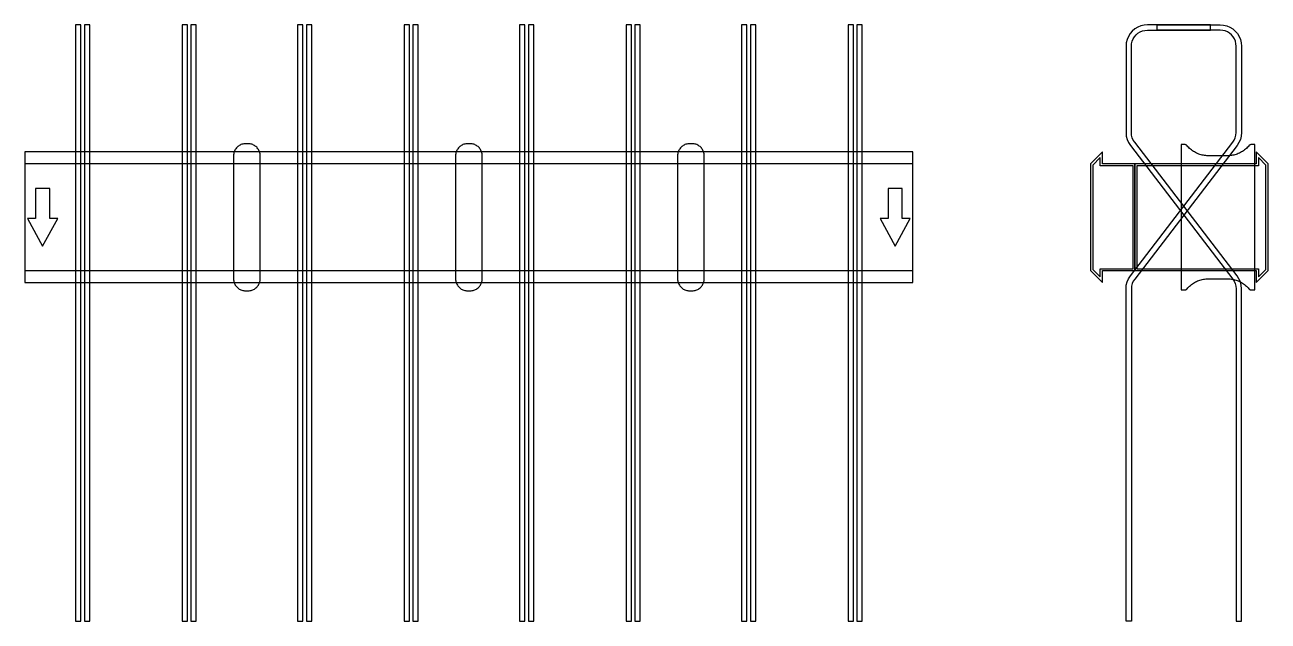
# Model space of a CAD drawing. Extents: x 0 to 1400, y -455 to 217.
import ezdxf

# ---------------------------------------------------------------- set-up
doc = ezdxf.new("R2010")
doc.units = 0
doc.layers.add('Halfen', color=7, linetype='CONTINUOUS')

msp = doc.modelspace()

# ---------------------------------------------------------------- linework, layer by layer
at = {"layer": 'Halfen', "color": 7}
for points in [[(63, -454.728), (63, 216.629), (57, 216.629), (57, -454.728)], [(73, -454.728), (73, 216.629), (67, 216.629), (67, -454.728)], [(183, -454.728), (183, 216.629), (177, 216.629), (177, -454.728)], [(193, -454.728), (193, 216.629), (187, 216.629), (187, -454.728)], [(313, -454.728), (313, 216.629), (307, 216.629), (307, -454.728)], [(323, -454.728), (323, 216.629), (317, 216.629), (317, -454.728)], [(433, -454.728), (433, 216.629), (427, 216.629), (427, -454.728)], [(443, -454.728), (443, 216.629), (437, 216.629), (437, -454.728)], [(563, -454.728), (563, 216.629), (557, 216.629), (557, -454.728)], [(573, -454.728), (573, 216.629), (567, 216.629), (567, -454.728)], [(683, -454.728), (683, 216.629), (677, 216.629), (677, -454.728)], [(693, -454.728), (693, 216.629), (687, 216.629), (687, -454.728)], [(813, -454.728), (813, 216.629), (807, 216.629), (807, -454.728)], [(823, -454.728), (823, 216.629), (817, 216.629), (817, -454.728)], [(933, -454.728), (933, 216.629), (927, 216.629), (927, -454.728)], [(943, -454.728), (943, 216.629), (937, 216.629), (937, -454.728)], [(1370, -454.728), (1370, -80.478), (1369.679, -76.568), (1368.726, -72.763), (1367.166, -69.164), (1365.04, -65.868), (1249.72, 84.421), (1248.125, 86.894), (1246.955, 89.593), (1246.24, 92.447), (1246, 95.379), (1246, 192.629), (1246.222, 195.445), (1246.881, 198.191), (1247.962, 200.801), (1249.438, 203.209), (1251.272, 205.357), (1253.42, 207.191), (1255.828, 208.667), (1258.438, 209.748), (1261.184, 210.407), (1264, 210.629), (1335, 210.629), (1335, 216.629), (1264, 216.629), (1260.246, 216.333), (1256.584, 215.454), (1253.104, 214.013), (1249.893, 212.045), (1247.029, 209.599), (1244.584, 206.736), (1242.616, 203.525), (1241.175, 200.045), (1240.295, 196.383), (1240, 192.629), (1240, 95.379), (1240.321, 91.47), (1241.274, 87.665), (1242.834, 84.066), (1244.96, 80.769), (1360.28, -69.52), (1361.875, -71.993), (1363.045, -74.692), (1363.76, -77.546), (1364, -80.478), (1364, -454.728)], [(1240, -454.728), (1240, -80.478), (1240.321, -76.568), (1241.274, -72.763), (1242.834, -69.164), (1244.96, -65.868), (1360.28, 84.421), (1361.875, 86.894), (1363.045, 89.593), (1363.76, 92.447), (1364, 95.379), (1364, 192.629), (1363.778, 195.445), (1363.119, 198.191), (1362.038, 200.801), (1360.562, 203.209), (1358.728, 205.357), (1356.58, 207.191), (1354.172, 208.667), (1351.562, 209.748), (1348.816, 210.407), (1346, 210.629), (1275, 210.629), (1275, 216.629), (1346, 216.629), (1349.754, 216.333), (1353.416, 215.454), (1356.896, 214.013), (1360.107, 212.045), (1362.971, 209.599), (1365.416, 206.736), (1367.384, 203.525), (1368.825, 200.045), (1369.705, 196.383), (1370, 192.629), (1370, 95.379), (1369.679, 91.47), (1368.726, 87.665), (1367.166, 84.066), (1365.04, 80.769), (1249.72, -69.52), (1248.125, -71.993), (1246.955, -74.692), (1246.24, -77.546), (1246, -80.478), (1246, -454.728)], [(0, -73.5), (1000, -73.5), (1000, 73.5), (0, 73.5)], [(265, -69.3), (265, -56.8), (265, 69.3), (264.958, 70.359), (264.834, 71.412), (264.627, 72.452), (264.339, 73.472), (263.972, 74.466), (263.529, 75.429), (263.011, 76.354), (262.422, 77.235), (261.765, 78.068), (261.046, 78.846), (260.268, 79.565), (259.435, 80.222), (258.554, 80.811), (257.629, 81.329), (256.666, 81.772), (255.672, 82.139), (254.652, 82.427), (253.612, 82.634), (252.559, 82.758), (251.5, 82.8), (248.5, 82.8), (247.441, 82.758), (246.388, 82.634), (245.348, 82.427), (244.328, 82.139), (243.334, 81.772), (242.371, 81.329), (241.446, 80.811), (240.565, 80.222), (239.732, 79.565), (238.954, 78.846), (238.235, 78.068), (237.578, 77.235), (236.989, 76.354), (236.471, 75.429), (236.028, 74.466), (235.661, 73.472), (235.373, 72.452), (235.166, 71.412), (235.042, 70.359), (235, 69.3), (235, -56.8), (235, -69.3), (235.042, -70.359), (235.166, -71.412), (235.373, -72.452), (235.661, -73.472), (236.028, -74.466), (236.471, -75.429), (236.989, -76.354), (237.578, -77.235), (238.235, -78.068), (238.954, -78.846), (239.732, -79.565), (240.565, -80.222), (241.446, -80.811), (242.371, -81.329), (243.334, -81.772), (244.328, -82.139), (245.348, -82.427), (246.388, -82.634), (247.441, -82.758), (248.5, -82.8), (251.5, -82.8), (252.559, -82.758), (253.612, -82.634), (254.652, -82.427), (255.672, -82.139), (256.666, -81.772), (257.629, -81.329), (258.554, -80.811), (259.435, -80.222), (260.268, -79.565), (261.046, -78.846), (261.765, -78.068), (262.422, -77.235), (263.011, -76.354), (263.529, -75.429), (263.972, -74.466), (264.339, -73.472), (264.627, -72.452), (264.834, -71.412), (264.958, -70.359), (265, -69.3)], [(515, -69.3), (515, -56.8), (515, 69.3), (514.958, 70.359), (514.834, 71.412), (514.627, 72.452), (514.339, 73.472), (513.972, 74.466), (513.529, 75.429), (513.011, 76.354), (512.422, 77.235), (511.765, 78.068), (511.046, 78.846), (510.268, 79.565), (509.435, 80.222), (508.554, 80.811), (507.629, 81.329), (506.666, 81.772), (505.672, 82.139), (504.652, 82.427), (503.612, 82.634), (502.559, 82.758), (501.5, 82.8), (498.5, 82.8), (497.441, 82.758), (496.388, 82.634), (495.348, 82.427), (494.328, 82.139), (493.334, 81.772), (492.371, 81.329), (491.446, 80.811), (490.565, 80.222), (489.732, 79.565), (488.954, 78.846), (488.235, 78.068), (487.578, 77.235), (486.989, 76.354), (486.471, 75.429), (486.028, 74.466), (485.661, 73.472), (485.373, 72.452), (485.166, 71.412), (485.042, 70.359), (485, 69.3), (485, -56.8), (485, -69.3), (485.042, -70.359), (485.166, -71.412), (485.373, -72.452), (485.661, -73.472), (486.028, -74.466), (486.471, -75.429), (486.989, -76.354), (487.578, -77.235), (488.235, -78.068), (488.954, -78.846), (489.732, -79.565), (490.565, -80.222), (491.446, -80.811), (492.371, -81.329), (493.334, -81.772), (494.328, -82.139), (495.348, -82.427), (496.388, -82.634), (497.441, -82.758), (498.5, -82.8), (501.5, -82.8), (502.559, -82.758), (503.612, -82.634), (504.652, -82.427), (505.672, -82.139), (506.666, -81.772), (507.629, -81.329), (508.554, -80.811), (509.435, -80.222), (510.268, -79.565), (511.046, -78.846), (511.765, -78.068), (512.422, -77.235), (513.011, -76.354), (513.529, -75.429), (513.972, -74.466), (514.339, -73.472), (514.627, -72.452), (514.834, -71.412), (514.958, -70.359), (515, -69.3)], [(765, -69.3), (765, -56.8), (765, 69.3), (764.958, 70.359), (764.834, 71.412), (764.627, 72.452), (764.339, 73.472), (763.972, 74.466), (763.529, 75.429), (763.011, 76.354), (762.422, 77.235), (761.765, 78.068), (761.046, 78.846), (760.268, 79.565), (759.435, 80.222), (758.554, 80.811), (757.629, 81.329), (756.666, 81.772), (755.672, 82.139), (754.652, 82.427), (753.612, 82.634), (752.559, 82.758), (751.5, 82.8), (748.5, 82.8), (747.441, 82.758), (746.388, 82.634), (745.348, 82.427), (744.328, 82.139), (743.334, 81.772), (742.371, 81.329), (741.446, 80.811), (740.565, 80.222), (739.732, 79.565), (738.954, 78.846), (738.235, 78.068), (737.578, 77.235), (736.989, 76.354), (736.471, 75.429), (736.028, 74.466), (735.661, 73.472), (735.373, 72.452), (735.166, 71.412), (735.042, 70.359), (735, 69.3), (735, -56.8), (735, -69.3), (735.042, -70.359), (735.166, -71.412), (735.373, -72.452), (735.661, -73.472), (736.028, -74.466), (736.471, -75.429), (736.989, -76.354), (737.578, -77.235), (738.235, -78.068), (738.954, -78.846), (739.732, -79.565), (740.565, -80.222), (741.446, -80.811), (742.371, -81.329), (743.334, -81.772), (744.328, -82.139), (745.348, -82.427), (746.388, -82.634), (747.441, -82.758), (748.5, -82.8), (751.5, -82.8), (752.559, -82.758), (753.612, -82.634), (754.652, -82.427), (755.672, -82.139), (756.666, -81.772), (757.629, -81.329), (758.554, -80.811), (759.435, -80.222), (760.268, -79.565), (761.046, -78.846), (761.765, -78.068), (762.422, -77.235), (763.011, -76.354), (763.529, -75.429), (763.972, -74.466), (764.339, -73.472), (764.627, -72.452), (764.834, -71.412), (764.958, -70.359), (765, -69.3)], [(1250, -60), (1250, 60), (1213.5, 60), (1213.5, 73.5), (1200, 60), (1200, -60), (1213.5, -73.5), (1213.5, -60)], [(1400, -60), (1400, 60), (1386.5, 73.5), (1386.5, 60), (1250, 60), (1250, -60), (1386.5, -60), (1386.5, -73.5)], [(1385, -81.8), (1385, 81.8), (1381, 81.8), (1380.846, 81.797), (1380.691, 81.786), (1380.538, 81.769), (1380.385, 81.746), (1380.234, 81.715), (1380.084, 81.678), (1379.936, 81.634), (1379.789, 81.584), (1379.646, 81.527), (1379.505, 81.464), (1379.366, 81.395), (1379.231, 81.32), (1379.1, 81.239), (1378.972, 81.153), (1378.848, 81.06), (1378.728, 80.963), (1378.613, 80.86), (1378.502, 80.752), (1378.397, 80.639), (1378.296, 80.522), (1377.41, 79.491), (1376.479, 78.5), (1375.505, 77.551), (1374.491, 76.646), (1373.437, 75.787), (1372.347, 74.975), (1371.222, 74.211), (1370.064, 73.499), (1368.876, 72.838), (1367.66, 72.23), (1366.418, 71.676), (1365.153, 71.178), (1363.867, 70.736), (1362.563, 70.351), (1361.243, 70.024), (1359.911, 69.756), (1358.567, 69.547), (1357.216, 69.397), (1355.859, 69.307), (1354.5, 69.277), (1332.5, 69.277), (1331.141, 69.307), (1329.784, 69.397), (1328.433, 69.547), (1327.089, 69.756), (1325.757, 70.024), (1324.437, 70.351), (1323.133, 70.736), (1321.847, 71.178), (1320.582, 71.676), (1319.34, 72.23), (1318.124, 72.838), (1316.936, 73.499), (1315.778, 74.211), (1314.653, 74.975), (1313.563, 75.787), (1312.509, 76.646), (1311.495, 77.551), (1310.521, 78.5), (1309.59, 79.491), (1308.704, 80.522), (1308.603, 80.639), (1308.498, 80.752), (1308.387, 80.86), (1308.272, 80.963), (1308.152, 81.06), (1308.028, 81.153), (1307.9, 81.239), (1307.769, 81.32), (1307.634, 81.395), (1307.495, 81.464), (1307.354, 81.527), (1307.211, 81.584), (1307.064, 81.634), (1306.916, 81.678), (1306.766, 81.715), (1306.615, 81.746), (1306.462, 81.769), (1306.309, 81.786), (1306.154, 81.797), (1306, 81.8), (1302, 81.8), (1302, -81.8), (1306, -81.8), (1306.154, -81.797), (1306.309, -81.786), (1306.462, -81.769), (1306.615, -81.746), (1306.766, -81.715), (1306.916, -81.678), (1307.064, -81.634), (1307.211, -81.584), (1307.354, -81.527), (1307.495, -81.464), (1307.634, -81.395), (1307.769, -81.32), (1307.9, -81.239), (1308.028, -81.153), (1308.152, -81.06), (1308.272, -80.963), (1308.387, -80.86), (1308.498, -80.752), (1308.603, -80.639), (1308.704, -80.522), (1309.59, -79.491), (1310.521, -78.5), (1311.495, -77.551), (1312.509, -76.646), (1313.563, -75.787), (1314.653, -74.975), (1315.778, -74.211), (1316.936, -73.499), (1318.124, -72.838), (1319.34, -72.23), (1320.582, -71.676), (1321.847, -71.178), (1323.133, -70.736), (1324.437, -70.351), (1325.757, -70.024), (1327.089, -69.756), (1328.433, -69.547), (1329.784, -69.397), (1331.141, -69.307), (1332.5, -69.277), (1354.5, -69.277), (1355.859, -69.307), (1357.216, -69.397), (1358.567, -69.547), (1359.911, -69.756), (1361.243, -70.024), (1362.563, -70.351), (1363.867, -70.736), (1365.153, -71.178), (1366.418, -71.676), (1367.66, -72.23), (1368.876, -72.838), (1370.064, -73.499), (1371.222, -74.211), (1372.347, -74.975), (1373.437, -75.787), (1374.491, -76.646), (1375.505, -77.551), (1376.479, -78.5), (1377.41, -79.491), (1378.296, -80.522), (1378.397, -80.639), (1378.502, -80.752), (1378.613, -80.86), (1378.728, -80.963), (1378.848, -81.06), (1378.972, -81.153), (1379.1, -81.239), (1379.231, -81.32), (1379.366, -81.395), (1379.505, -81.464), (1379.646, -81.527), (1379.789, -81.584), (1379.936, -81.634), (1380.084, -81.678), (1380.234, -81.715), (1380.385, -81.746), (1380.538, -81.769), (1380.691, -81.786), (1380.846, -81.797), (1381, -81.8)], [(0, -60), (1000, -60), (1000, 60), (0, 60)], [(1248, -58), (1248, 58), (1211, 58), (1211, 67.25), (1202.5, 58.75), (1202.5, -58.75), (1211, -67.25), (1211, -58)], [(1397.5, -58.75), (1397.5, 58.75), (1389, 67.25), (1389, 58), (1252, 58), (1252, -58), (1389, -58), (1389, -67.25)], [(20, -32.5), (37, -1.5), (28, -1.5), (28, 32.5), (12, 32.5), (12, -1.5), (3, -1.5)], [(980, -32.5), (997, -1.5), (988, -1.5), (988, 32.5), (972, 32.5), (972, -1.5), (963, -1.5)]]:
    msp.add_lwpolyline(points, close=True, dxfattribs=at)

doc.saveas('drawing.dxf')
